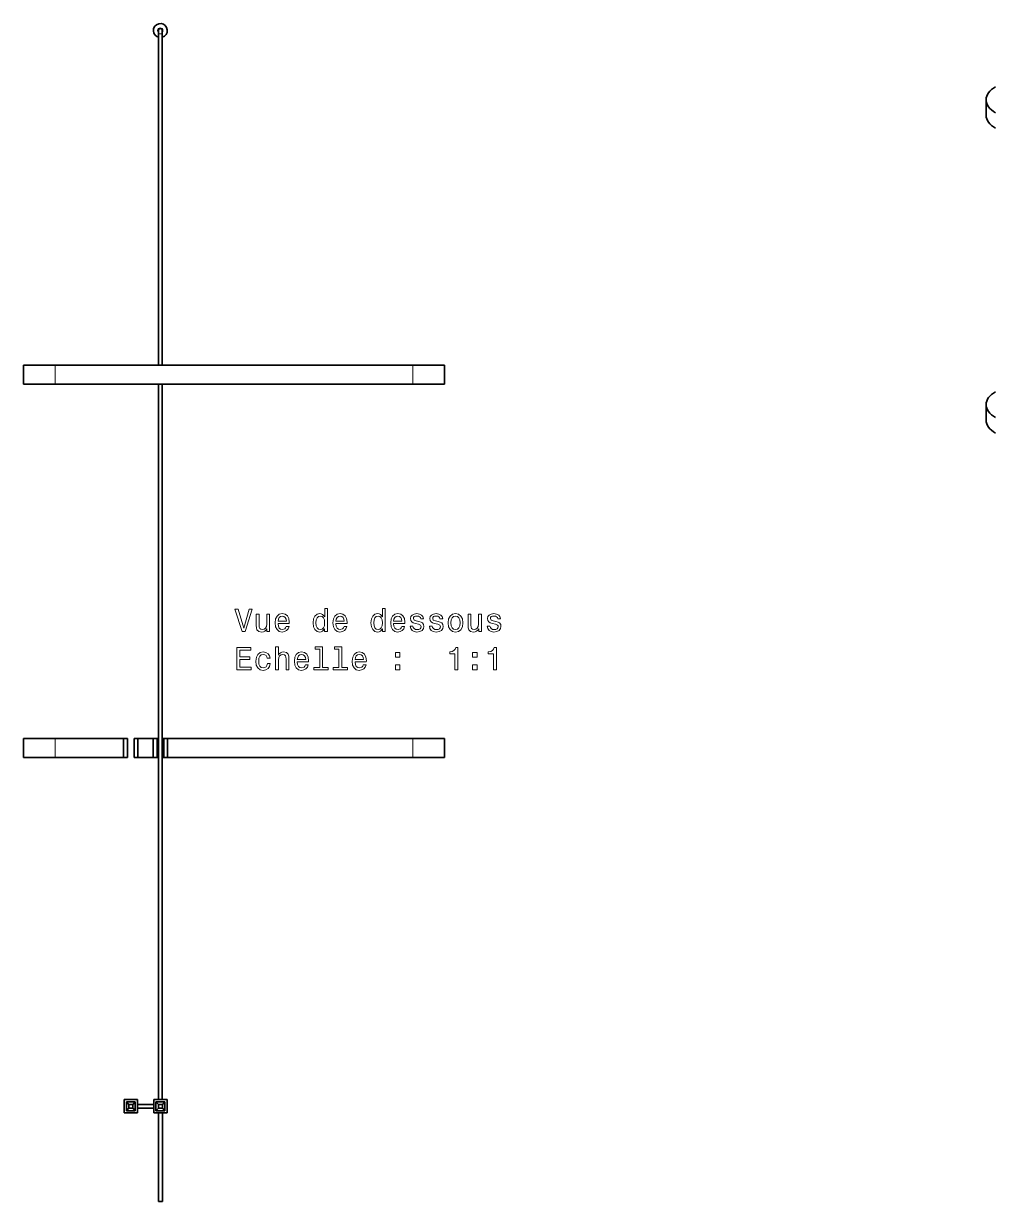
# Model space of a CAD drawing. Extents: x 384 to 891, y 188 to 696.
# Drawn here: x 561.3 to 714.5, y 470.9 to 656.6 of the extents above; entities that cross this region are included whole.
import ezdxf

# ---------------------------------------------------------------- set-up
doc = ezdxf.new("R2010")
doc.units = 0

msp = doc.modelspace()

# ---------------------------------------------------------------- linework, layer by layer
at = {"color": 7, "lineweight": 35, "ltscale": 0.0125}
for p, q in [((582.57, 655.53), (582.57, 655.03)), ((583.17, 655.53), (583.17, 655.03))]:
    msp.add_line(p, q, dxfattribs=at)
at = {"color": 7, "lineweight": 13, "ltscale": 0.014999}
msp.add_line((583.17, 655.03), (582.57, 655.03), dxfattribs=at)
at = {"color": 7, "lineweight": 35}
for p, q in [((582.57, 602.79), (582.57, 655.03)), ((583.17, 602.79), (583.17, 655.03)), ((583.17, 602.79), (583.17, 654.47)), ((583.17, 602.79), (583.17, 654.47)), ((583.17, 602.79), (583.17, 654.47)), ((566.31, 602.79), (622.69, 602.79)), ((566.31, 599.79), (622.69, 599.79)), ((582.57, 486.98), (582.57, 599.79)), ((583.17, 543.93), (583.17, 599.79)), ((583.17, 543.93), (583.17, 599.79)), ((583.17, 486.98), (583.17, 599.79)), ((583.17, 543.93), (583.17, 599.79)), ((584.02, 543.93), (622.69, 543.93)), ((583.17, 486.98), (583.17, 540.93)), ((583.17, 496.77), (583.17, 540.93)), ((583.17, 496.77), (583.17, 540.93)), ((584.02, 540.93), (622.69, 540.93))]:
    msp.add_line(p, q, dxfattribs=at)
at = {"color": 7, "lineweight": 35, "ltscale": 0.061237}
for p, q in [((713.07, 642.16), (713.07, 644.61)), ((713.07, 594.1), (713.07, 596.55))]:
    msp.add_line(p, q, dxfattribs=at)
at = {"color": 7, "lineweight": 35, "ltscale": 0.075}
for p, q in [((561.31, 599.79), (561.31, 602.79)), ((627.69, 599.79), (627.69, 602.79)), ((561.31, 543.93), (561.31, 540.93)), ((577.09, 540.93), (577.09, 543.93)), ((577.69, 540.93), (577.69, 543.93)), ((578.75, 540.93), (578.75, 543.93)), ((579.35, 540.93), (579.35, 543.93)), ((581.75, 540.93), (581.75, 543.93)), ((582.36, 540.93), (582.36, 543.93)), ((583.42, 540.93), (583.42, 543.93)), ((584.02, 540.93), (584.02, 543.93)), ((627.69, 543.93), (627.69, 540.93))]:
    msp.add_line(p, q, dxfattribs=at)
at = {"color": 7, "lineweight": 35, "ltscale": 0.125}
for p, q in [((566.31, 602.79), (561.31, 602.79)), ((627.69, 602.79), (622.69, 602.79)), ((566.31, 599.79), (561.31, 599.79)), ((627.69, 599.79), (622.69, 599.79)), ((566.31, 543.93), (561.31, 543.93)), ((627.69, 543.93), (622.69, 543.93)), ((566.31, 540.93), (561.31, 540.93)), ((627.69, 540.93), (622.69, 540.93))]:
    msp.add_line(p, q, dxfattribs=at)
at = {"color": 7, "lineweight": 13, "ltscale": 0.075}
for p, q in [((566.31, 599.79), (566.31, 602.79)), ((622.69, 599.79), (622.69, 602.79)), ((566.31, 543.93), (566.31, 540.93)), ((622.69, 543.93), (622.69, 540.93))]:
    msp.add_line(p, q, dxfattribs=at)
at = {"color": 7, "lineweight": 35, "ltscale": 0.26938}
for p, q in [((566.31, 543.93), (577.09, 543.93)), ((566.31, 540.93), (577.09, 540.93))]:
    msp.add_line(p, q, dxfattribs=at)
at = {"color": 7, "lineweight": 35, "ltscale": 0.015132}
for p, q in [((577.69, 543.93), (577.09, 543.93)), ((577.69, 540.93), (577.09, 540.93))]:
    msp.add_line(p, q, dxfattribs=at)
at = {"color": 7, "lineweight": 35, "ltscale": 0.015115}
for p, q in [((579.35, 543.93), (578.75, 543.93)), ((579.35, 540.93), (578.75, 540.93))]:
    msp.add_line(p, q, dxfattribs=at)
at = {"color": 7, "lineweight": 35, "ltscale": 0.060014}
for p, q in [((579.35, 543.93), (581.75, 543.93)), ((579.35, 540.93), (581.75, 540.93))]:
    msp.add_line(p, q, dxfattribs=at)
at = {"color": 7, "lineweight": 35, "ltscale": 0.015123}
for p, q in [((582.36, 543.93), (581.75, 543.93)), ((582.36, 540.93), (581.75, 540.93))]:
    msp.add_line(p, q, dxfattribs=at)
at = {"color": 7, "lineweight": 35, "ltscale": 0.005153}
for p, q in [((582.57, 543.93), (582.36, 543.93)), ((582.57, 540.93), (582.36, 540.93))]:
    msp.add_line(p, q, dxfattribs=at)
at = {"color": 7, "lineweight": 35, "ltscale": 0.006306}
for p, q in [((583.42, 543.93), (583.17, 543.93)), ((583.42, 540.93), (583.17, 540.93))]:
    msp.add_line(p, q, dxfattribs=at)
at = {"color": 7, "lineweight": 35, "ltscale": 0.015125}
for p, q in [((584.02, 543.93), (583.42, 543.93)), ((584.02, 540.93), (583.42, 540.93))]:
    msp.add_line(p, q, dxfattribs=at)
at = {"color": 7, "lineweight": 35, "ltscale": 0.015045}
msp.add_line((621.99, 540.93), (621.39, 540.93), dxfattribs=at)
at = {"color": 7, "lineweight": 35, "ltscale": 0.015404}
msp.add_line((622.61, 540.93), (621.99, 540.93), dxfattribs=at)
at = {"color": 7, "lineweight": 35, "ltscale": 0.035355}
for p, q in [((583.17, 495.36), (583.17, 496.77)), ((583.17, 496.77), (583.17, 495.36)), ((583.17, 490.1), (583.17, 491.51)), ((583.17, 491.51), (583.17, 490.1))]:
    msp.add_line(p, q, dxfattribs=at)
at = {"color": 7, "lineweight": 35, "ltscale": 0.09622}
msp.add_line((583.17, 495.36), (583.17, 491.51), dxfattribs=at)
msp.add_line((583.17, 495.36), (583.17, 491.51), dxfattribs=at)
at = {"color": 7, "lineweight": 35, "ltscale": 0.078039}
msp.add_line((583.17, 490.1), (583.17, 486.98), dxfattribs=at)
msp.add_line((583.17, 490.1), (583.17, 486.98), dxfattribs=at)
at = {"color": 7, "lineweight": 35, "ltscale": 0.052499}
for p, q in [((579.27, 486.98), (577.17, 486.98)), ((577.17, 484.88), (577.17, 486.98)), ((579.27, 486.98), (579.27, 484.88)), ((581.84, 486.98), (581.84, 484.88)), ((583.94, 484.88), (583.94, 486.98)), ((577.17, 484.88), (579.27, 484.88))]:
    msp.add_line(p, q, dxfattribs=at)
at = {"color": 7, "lineweight": 35, "ltscale": 0.035001}
for p, q in [((577.52, 486.63), (577.52, 485.23)), ((577.52, 486.63), (578.92, 486.63)), ((578.92, 485.23), (578.92, 486.63)), ((582.19, 485.23), (582.19, 486.63)), ((583.59, 486.63), (583.59, 485.23)), ((578.92, 485.23), (577.52, 485.23))]:
    msp.add_line(p, q, dxfattribs=at)
at = {"color": 7, "lineweight": 35, "ltscale": 0.014143}
for p, q in [((577.52, 486.63), (577.92, 486.23)), ((578.92, 486.63), (578.52, 486.23)), ((577.52, 485.23), (577.92, 485.63)), ((578.92, 485.23), (578.52, 485.63))]:
    msp.add_line(p, q, dxfattribs=at)
at = {"color": 7, "lineweight": 35, "ltscale": 0.052501}
for p, q in [((581.84, 486.98), (583.94, 486.98)), ((583.94, 484.88), (581.84, 484.88))]:
    msp.add_line(p, q, dxfattribs=at)
at = {"color": 7, "lineweight": 35, "ltscale": 0.014142}
for p, q in [((582.19, 486.63), (582.59, 486.23)), ((583.59, 486.63), (583.19, 486.23)), ((582.19, 485.23), (582.59, 485.63)), ((583.59, 485.23), (583.19, 485.63))]:
    msp.add_line(p, q, dxfattribs=at)
at = {"color": 7, "lineweight": 35, "ltscale": 0.034999}
for p, q in [((583.59, 486.63), (582.19, 486.63)), ((582.19, 485.23), (583.59, 485.23))]:
    msp.add_line(p, q, dxfattribs=at)
at = {"color": 7, "lineweight": 35, "ltscale": 0.014999}
for p, q in [((577.92, 486.23), (578.52, 486.23)), ((577.92, 486.23), (577.92, 485.63)), ((578.52, 485.63), (577.92, 485.63)), ((578.52, 485.63), (578.52, 486.23)), ((582.59, 485.63), (582.59, 486.23)), ((583.19, 486.23), (583.19, 485.63)), ((582.59, 470.93), (583.19, 470.93)), ((583.19, 470.93), (582.59, 470.93)), ((583.19, 470.93), (582.59, 470.93))]:
    msp.add_line(p, q, dxfattribs=at)
at = {"color": 7, "lineweight": 35, "ltscale": 0.064221}
for p, q in [((579.27, 486.23), (581.84, 486.23)), ((579.27, 485.63), (581.84, 485.63))]:
    msp.add_line(p, q, dxfattribs=at)
at = {"color": 7, "lineweight": 35, "ltscale": 0.34875}
for p, q in [((582.57, 470.93), (582.57, 484.88)), ((582.59, 484.88), (582.59, 470.93)), ((583.19, 484.88), (583.19, 470.93))]:
    msp.add_line(p, q, dxfattribs=at)
at = {"color": 7, "lineweight": 35, "ltscale": 0.015001}
for p, q in [((583.19, 486.23), (582.59, 486.23)), ((582.59, 485.63), (583.19, 485.63))]:
    msp.add_line(p, q, dxfattribs=at)
at = {"color": 7, "lineweight": 35, "ltscale": 0.348751}
msp.add_line((583.19, 470.93), (583.19, 484.88), dxfattribs=at)
at = {"color": 7, "lineweight": 35, "ltscale": 0.001263}
msp.add_line((582.62, 470.93), (582.57, 470.93), dxfattribs=at)
at = {"color": 7, "lineweight": 13}
for points in [[(596.9, 564.3), (596.02, 561.32), (595.12, 564.3), (594.64, 564.3), (595.77, 560.8), (596.27, 560.8), (597.37, 564.3)], [(600.1, 563.51), (599.65, 563.51), (599.65, 561.94), (599.6, 561.58), (599.46, 561.32), (599.23, 561.16), (598.93, 561.1), (598.7, 561.14), (598.54, 561.27), (598.46, 561.47), (598.44, 561.77), (598.44, 563.51), (597.99, 563.51), (597.99, 561.72), (598.01, 561.37), (598.11, 561.07), (598.4, 560.8), (598.87, 560.7), (599.12, 560.74), (599.34, 560.83), (599.52, 560.98), (599.67, 561.21), (599.67, 560.8), (600.1, 560.8)], [(601.43, 562.02), (603.21, 562.02), (603.21, 562.23), (603.13, 562.81), (602.91, 563.24), (602.56, 563.51), (602.09, 563.6), (601.63, 563.5), (601.28, 563.22), (601.05, 562.76), (600.97, 562.15), (601.05, 561.53), (601.27, 561.08), (601.62, 560.8), (602.07, 560.7), (602.47, 560.77), (602.79, 560.94), (603.03, 561.21), (603.16, 561.57), (602.73, 561.57), (602.63, 561.37), (602.5, 561.22), (602.13, 561.1), (601.84, 561.16), (601.63, 561.33), (601.48, 561.62), (601.43, 562.01)], [(601.43, 562.4), (601.49, 562.74), (601.63, 563), (601.83, 563.16), (602.11, 563.21), (602.37, 563.16), (602.58, 563), (602.71, 562.74), (602.75, 562.4)], [(608.78, 561.22), (608.78, 560.8), (609.23, 560.8), (609.23, 564.42), (608.79, 564.42), (608.79, 563.09), (608.45, 563.47), (608.24, 563.57), (608.01, 563.6), (607.58, 563.5), (607.24, 563.22), (607.03, 562.76), (606.95, 562.15), (607.03, 561.54), (607.24, 561.08), (607.58, 560.8), (608.01, 560.7), (608.24, 560.74), (608.45, 560.83)], [(608.08, 563.2), (608.37, 563.13), (608.6, 562.94), (608.73, 562.61), (608.78, 562.15), (608.73, 561.69), (608.6, 561.37), (608.37, 561.17), (608.08, 561.1), (607.8, 561.17), (607.59, 561.37), (607.45, 561.7), (607.41, 562.15), (607.45, 562.6), (607.59, 562.93), (607.8, 563.13)], [(610.54, 562.02), (612.32, 562.02), (612.32, 562.23), (612.24, 562.81), (612.02, 563.24), (611.67, 563.51), (611.2, 563.6), (610.74, 563.5), (610.39, 563.22), (610.16, 562.76), (610.08, 562.15), (610.15, 561.53), (610.38, 561.08), (610.73, 560.8), (611.18, 560.7), (611.58, 560.77), (611.9, 560.94), (612.14, 561.21), (612.27, 561.57), (611.83, 561.57), (611.74, 561.37), (611.61, 561.22), (611.24, 561.1), (610.95, 561.16), (610.73, 561.33), (610.59, 561.62), (610.54, 562.01)], [(610.54, 562.4), (610.6, 562.74), (610.73, 563), (610.94, 563.16), (611.21, 563.21), (611.48, 563.16), (611.69, 563), (611.81, 562.74), (611.86, 562.4)], [(617.89, 561.22), (617.89, 560.8), (618.33, 560.8), (618.33, 564.42), (617.9, 564.42), (617.9, 563.09), (617.56, 563.47), (617.35, 563.57), (617.11, 563.6), (616.69, 563.5), (616.35, 563.22), (616.14, 562.76), (616.06, 562.15), (616.14, 561.54), (616.35, 561.08), (616.69, 560.8), (617.11, 560.7), (617.35, 560.74), (617.56, 560.83)], [(617.19, 563.2), (617.48, 563.13), (617.7, 562.94), (617.84, 562.61), (617.89, 562.15), (617.84, 561.69), (617.7, 561.37), (617.48, 561.17), (617.19, 561.1), (616.91, 561.17), (616.7, 561.37), (616.56, 561.7), (616.51, 562.15), (616.56, 562.6), (616.7, 562.93), (616.91, 563.13)], [(619.65, 562.02), (621.43, 562.02), (621.43, 562.23), (621.35, 562.81), (621.13, 563.24), (620.78, 563.51), (620.31, 563.6), (619.85, 563.5), (619.49, 563.22), (619.27, 562.76), (619.19, 562.15), (619.26, 561.53), (619.49, 561.08), (619.84, 560.8), (620.29, 560.7), (620.68, 560.77), (621.01, 560.94), (621.24, 561.21), (621.38, 561.57), (620.94, 561.57), (620.85, 561.37), (620.72, 561.22), (620.35, 561.1), (620.06, 561.16), (619.84, 561.33), (619.7, 561.62), (619.65, 562.01)], [(619.65, 562.4), (619.71, 562.74), (619.84, 563), (620.05, 563.16), (620.32, 563.21), (620.59, 563.16), (620.8, 563), (620.92, 562.74), (620.97, 562.4)], [(623.62, 562.38), (623.2, 562.48), (622.88, 562.59), (622.77, 562.83), (622.8, 563), (622.91, 563.12), (623.08, 563.19), (623.33, 563.22), (623.56, 563.19), (623.75, 563.1), (623.87, 562.97), (623.92, 562.78), (624.36, 562.78), (624.36, 562.79), (624.28, 563.12), (624.07, 563.38), (623.75, 563.54), (623.33, 563.6), (622.9, 563.54), (622.59, 563.37), (622.39, 563.13), (622.33, 562.81), (622.37, 562.51), (622.52, 562.3), (622.75, 562.15), (623.09, 562.04), (623.58, 561.92), (623.88, 561.8), (623.96, 561.69), (623.99, 561.54), (623.95, 561.36), (623.83, 561.22), (623.63, 561.12), (623.37, 561.09), (623.09, 561.12), (622.89, 561.23), (622.75, 561.4), (622.7, 561.64), (622.27, 561.64), (622.34, 561.24), (622.55, 560.94), (622.87, 560.77), (623.33, 560.7), (623.8, 560.77), (624.15, 560.94), (624.36, 561.23), (624.44, 561.59), (624.38, 561.91), (624.22, 562.13), (623.97, 562.27)], [(626.66, 562.38), (626.23, 562.48), (625.91, 562.59), (625.81, 562.83), (625.84, 563), (625.94, 563.12), (626.12, 563.19), (626.36, 563.22), (626.6, 563.19), (626.79, 563.1), (626.91, 562.97), (626.96, 562.78), (627.39, 562.78), (627.39, 562.79), (627.32, 563.12), (627.11, 563.38), (626.79, 563.54), (626.36, 563.6), (625.93, 563.54), (625.62, 563.37), (625.43, 563.13), (625.36, 562.81), (625.41, 562.51), (625.55, 562.3), (625.78, 562.15), (626.12, 562.04), (626.62, 561.92), (626.92, 561.8), (627, 561.69), (627.03, 561.54), (626.98, 561.36), (626.86, 561.22), (626.67, 561.12), (626.4, 561.09), (626.13, 561.12), (625.92, 561.23), (625.79, 561.4), (625.73, 561.64), (625.3, 561.64), (625.37, 561.24), (625.58, 560.94), (625.91, 560.77), (626.36, 560.7), (626.84, 560.77), (627.19, 560.94), (627.4, 561.23), (627.47, 561.59), (627.42, 561.91), (627.26, 562.13), (627, 562.27)], [(628.24, 562.15), (628.32, 561.53), (628.55, 561.08), (628.92, 560.8), (629.41, 560.7), (629.9, 560.8), (630.27, 561.07), (630.5, 561.53), (630.59, 562.15), (630.5, 562.76), (630.27, 563.22), (629.9, 563.5), (629.41, 563.6), (628.92, 563.5), (628.55, 563.22), (628.32, 562.76)], [(628.69, 562.15), (628.74, 562.61), (628.88, 562.94), (629.11, 563.14), (629.41, 563.21), (629.72, 563.14), (629.94, 562.94), (630.09, 562.61), (630.14, 562.15), (630.09, 561.69), (629.94, 561.36), (629.72, 561.16), (629.41, 561.09), (629.11, 561.16), (628.88, 561.36), (628.74, 561.69)], [(633.49, 563.51), (633.05, 563.51), (633.05, 561.94), (633, 561.58), (632.85, 561.32), (632.63, 561.16), (632.33, 561.1), (632.09, 561.14), (631.94, 561.27), (631.86, 561.47), (631.84, 561.77), (631.84, 563.51), (631.39, 563.51), (631.39, 561.72), (631.41, 561.37), (631.5, 561.07), (631.79, 560.8), (632.26, 560.7), (632.52, 560.74), (632.73, 560.83), (632.92, 560.98), (633.07, 561.21), (633.07, 560.8), (633.49, 560.8)], [(635.77, 562.38), (635.34, 562.48), (635.02, 562.59), (634.92, 562.83), (634.95, 563), (635.05, 563.12), (635.22, 563.19), (635.47, 563.22), (635.71, 563.19), (635.89, 563.1), (636.02, 562.97), (636.07, 562.78), (636.5, 562.78), (636.5, 562.79), (636.42, 563.12), (636.22, 563.38), (635.89, 563.54), (635.47, 563.6), (635.04, 563.54), (634.73, 563.37), (634.53, 563.13), (634.47, 562.81), (634.52, 562.51), (634.66, 562.3), (634.89, 562.15), (635.23, 562.04), (635.72, 561.92), (636.03, 561.8), (636.11, 561.69), (636.14, 561.54), (636.09, 561.36), (635.97, 561.22), (635.77, 561.12), (635.51, 561.09), (635.23, 561.12), (635.03, 561.23), (634.9, 561.4), (634.84, 561.64), (634.41, 561.64), (634.48, 561.24), (634.69, 560.94), (635.02, 560.77), (635.47, 560.7), (635.95, 560.77), (636.29, 560.94), (636.51, 561.23), (636.58, 561.59), (636.53, 561.91), (636.37, 562.13), (636.11, 562.27)], [(594.96, 554.75), (597.18, 554.75), (597.18, 555.17), (595.42, 555.17), (595.42, 556.36), (596.99, 556.36), (596.99, 556.78), (595.42, 556.78), (595.42, 557.83), (597.14, 557.83), (597.14, 558.25), (594.96, 558.25)], [(599.73, 556.56), (600.17, 556.56), (600.08, 556.96), (599.87, 557.28), (599.53, 557.48), (599.09, 557.55), (598.61, 557.45), (598.24, 557.17), (598.01, 556.71), (597.92, 556.1), (598, 555.49), (598.23, 555.03), (598.59, 554.75), (599.07, 554.65), (599.51, 554.73), (599.85, 554.94), (600.08, 555.27), (600.18, 555.72), (599.76, 555.72), (599.68, 555.44), (599.54, 555.22), (599.34, 555.09), (599.09, 555.05), (598.78, 555.12), (598.56, 555.32), (598.42, 555.65), (598.38, 556.11), (598.42, 556.57), (598.56, 556.89), (598.79, 557.1), (599.09, 557.17), (599.35, 557.12), (599.55, 557), (599.68, 556.81)], [(601.05, 554.75), (601.49, 554.75), (601.49, 556.31), (601.54, 556.67), (601.68, 556.93), (601.91, 557.1), (602.21, 557.16), (602.45, 557.11), (602.6, 556.97), (602.68, 556.74), (602.71, 556.44), (602.71, 554.75), (603.15, 554.75), (603.15, 556.53), (603.13, 556.89), (603.04, 557.19), (602.74, 557.46), (602.28, 557.55), (602.02, 557.52), (601.81, 557.42), (601.63, 557.27), (601.49, 557.06), (601.49, 558.37), (601.05, 558.37)], [(604.47, 555.98), (606.25, 555.98), (606.25, 556.18), (606.17, 556.76), (605.95, 557.2), (605.6, 557.46), (605.13, 557.55), (604.67, 557.45), (604.31, 557.17), (604.09, 556.71), (604.01, 556.11), (604.08, 555.49), (604.31, 555.03), (604.66, 554.75), (605.11, 554.65), (605.5, 554.72), (605.83, 554.89), (606.06, 555.16), (606.2, 555.53), (605.76, 555.53), (605.67, 555.33), (605.54, 555.17), (605.17, 555.05), (604.88, 555.11), (604.66, 555.28), (604.52, 555.57), (604.47, 555.96)], [(604.47, 556.35), (604.53, 556.7), (604.66, 556.95), (604.87, 557.11), (605.14, 557.17), (605.41, 557.11), (605.62, 556.95), (605.74, 556.7), (605.79, 556.35)], [(608, 558), (608, 555.12), (607.09, 555.12), (607.09, 554.75), (609.35, 554.75), (609.35, 555.12), (608.44, 555.12), (608.44, 558.37), (607.3, 558.37), (607.3, 558)], [(611.04, 558), (611.04, 555.12), (610.12, 555.12), (610.12, 554.75), (612.39, 554.75), (612.39, 555.12), (611.48, 555.12), (611.48, 558.37), (610.34, 558.37), (610.34, 558)], [(613.58, 555.98), (615.35, 555.98), (615.36, 556.18), (615.28, 556.76), (615.06, 557.2), (614.7, 557.46), (614.23, 557.55), (613.78, 557.45), (613.42, 557.17), (613.2, 556.71), (613.11, 556.11), (613.19, 555.49), (613.42, 555.03), (613.77, 554.75), (614.22, 554.65), (614.61, 554.72), (614.94, 554.89), (615.17, 555.16), (615.31, 555.53), (614.87, 555.53), (614.78, 555.33), (614.65, 555.17), (614.27, 555.05), (613.99, 555.11), (613.77, 555.28), (613.63, 555.57), (613.58, 555.96)], [(613.58, 556.35), (613.63, 556.7), (613.77, 556.95), (613.98, 557.11), (614.25, 557.17), (614.52, 557.11), (614.72, 556.95), (614.85, 556.7), (614.89, 556.35)], [(619.96, 556.71), (620.65, 556.71), (620.65, 557.46), (619.96, 557.46)], [(629.32, 554.75), (629.78, 554.75), (629.78, 558.28), (629.44, 558.28), (629.35, 557.97), (629.17, 557.76), (628.89, 557.64), (628.51, 557.6), (628.51, 557.24), (629.32, 557.24)], [(632.1, 556.71), (632.8, 556.71), (632.8, 557.46), (632.1, 557.46)], [(635.4, 554.75), (635.85, 554.75), (635.85, 558.28), (635.51, 558.28), (635.42, 557.97), (635.24, 557.76), (634.96, 557.64), (634.58, 557.6), (634.58, 557.24), (635.4, 557.24)], [(619.96, 554.75), (620.65, 554.75), (620.65, 555.5), (619.96, 555.5)], [(632.1, 554.75), (632.8, 554.75), (632.8, 555.5), (632.1, 555.5)]]:
    msp.add_lwpolyline(points, close=True, dxfattribs=at)
at = {"color": 7, "lineweight": 35}
for radius, start, end in [(1.1, 285.8265, 241.3521), (0.3, 0, 180), (1.1, 241.3521, 254.1733)]:
    msp.add_arc((582.87, 655.53), radius, start, end, dxfattribs=at)
at = {"color": 7, "lineweight": 13}
msp.add_arc((582.87, 655.53), 0.423, 315.1609, 224.8389, dxfattribs=at)
at = {"color": 7, "lineweight": 35}
for centre, start_param, end_param in [((718.07, 644.61), 2.356194, 3.141593), ((718.07, 644.61), 3.141593, 3.926991), ((718.07, 642.16), 3.141593, 3.926991), ((718.07, 596.55), 2.356194, 3.141593), ((718.07, 596.55), 3.141593, 3.926991), ((718.07, 594.1), 3.141593, 3.926991)]:
    msp.add_ellipse(centre, major_axis=(5, 0), ratio=0.57735, start_param=start_param, end_param=end_param, dxfattribs=at)

doc.saveas('drawing.dxf')
